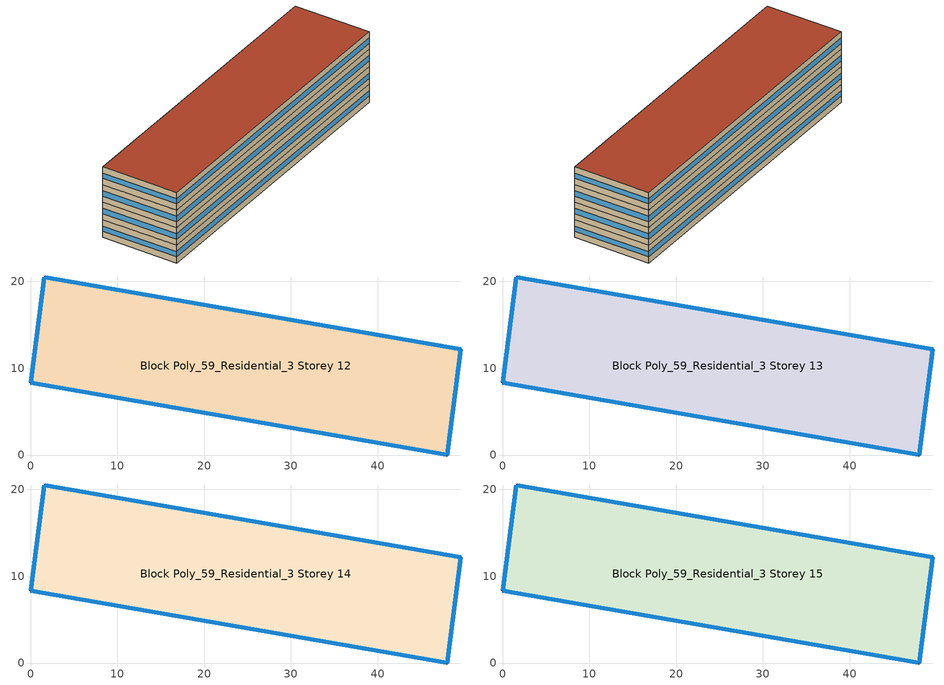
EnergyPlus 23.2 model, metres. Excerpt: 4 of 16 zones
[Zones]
Block Poly_59_Residential_3 Storey 12
 floor to Block Poly_59_Residential_3 Storey 11 (HSCWZ_Residential_1995_FloorSlab): 49.6,12.17 48,0 0,8.34 1.6,20.51 z36
 wall outside (HSCWZ_Residential_1995_ExtWall): 1.6,20.51 0,8.34 48,0 49.6,12.17 1.6,20.51 z36:39
 window (HSCWZ_Residential_1995_Win): 1.6,20.51 0,8.35 / 0.02,8.34 47.98,0 / 48,0.01 49.6,12.17 / 49.58,12.18 1.63,20.51 z37.05:37.95
Block Poly_59_Residential_3 Storey 13
 floor to Block Poly_59_Residential_3 Storey 12 (HSCWZ_Residential_1995_FloorSlab): 49.6,12.17 48,0 0,8.34 1.6,20.51 z39
 wall outside (HSCWZ_Residential_1995_ExtWall): 1.6,20.51 0,8.34 48,0 49.6,12.17 1.6,20.51 z39:42
 window (HSCWZ_Residential_1995_Win): 1.6,20.51 0,8.35 / 0.02,8.34 47.98,0 / 48,0.01 49.6,12.17 / 49.58,12.18 1.63,20.51 z40.05:40.95
Block Poly_59_Residential_3 Storey 14
 floor to Block Poly_59_Residential_3 Storey 13 (HSCWZ_Residential_1995_FloorSlab): 49.6,12.17 48,0 0,8.34 1.6,20.51 z42
 wall outside (HSCWZ_Residential_1995_ExtWall): 1.6,20.51 0,8.34 48,0 49.6,12.17 1.6,20.51 z42:45
 window (HSCWZ_Residential_1995_Win): 1.6,20.51 0,8.35 / 0.02,8.34 47.98,0 / 48,0.01 49.6,12.17 / 49.58,12.18 1.63,20.51 z43.05:43.95
Block Poly_59_Residential_3 Storey 15
 floor to Block Poly_59_Residential_3 Storey 14 (HSCWZ_Residential_1995_FloorSlab): 49.6,12.17 48,0 0,8.34 1.6,20.51 z45
 wall outside (HSCWZ_Residential_1995_ExtWall): 1.6,20.51 0,8.34 48,0 49.6,12.17 1.6,20.51 z45:48
 window (HSCWZ_Residential_1995_Win): 1.6,20.51 0,8.35 / 0.02,8.34 47.98,0 / 48,0.01 49.6,12.17 / 49.58,12.18 1.63,20.51 z46.05:46.95
 roof outside (HSCWZ_Residential_1995_Roof): 48,0 49.6,12.17 1.6,20.51 0,8.34 z48
[BUILDING]
shang4hai3shi4_Residential_3_2_10_1995: North Axis=0; Terrain=City; Loads Convergence Tolerance Value=0.04; Temperature Convergence Tolerance Value=0.4; Solar Distribution=FullExterior; Maximum Number of Warmup Days=25; Minimum Number of Warmup Days=1
[Material] Thermal Absorptance=0.9; Solar Absorptance=0.7; Visible Absorptance=0.7
Name | Roughness | Thickness | Conductivity | Density | Specific Heat
Concrete | MediumRough | 0.1 | 1.7 | 2240 | 900
Brick | MediumRough | 0.1 | 0.72 | 1920 | 840
Tile | Smooth | 0.02 | 1.3 | 2200 | 900
AsphaltFelt | Smooth | 0.01 | 0.2 | 960 | 1000
[MATERIAL] Roughness=Rough; Conductivity=0.04; Density=40; Specific Heat=1500; Thermal Absorptance=0.9; Solar Absorptance=0.7; Visible Absorptance=0.7
Name | Thickness
Insulation 0.011 | 0.011
Insulation 0.029 | 0.029
Insulation 0.044 | 0.044
[WindowMaterial:SimpleGlazingSystem]
HSCWZ_Residential_1995_Win_material: UFactor=4.725; Solar Heat Gain Coefficient=0.6875
[Construction]
HSCWZ_Residential_1995_FloorSlab: Tile, Concrete, Insulation 0.044, Concrete, Tile
HSCWZ_Residential_1995_Win: HSCWZ_Residential_1995_Win_material
[CONSTRUCTION]
HSCWZ_Residential_1995_Roof: AsphaltFelt, Concrete, Insulation 0.029
HSCWZ_Residential_1995_ExtWall: Brick, Concrete, Insulation 0.011
[ZONE] Type=1; Multiplier=1; Ceiling Height=autocalculate; Volume=autocalculate; Floor Area=autocalculate; Part of Total Floor Area=Yes
Block Poly_59_Residential_3 Storey 12; Block Poly_59_Residential_3 Storey 13; Block Poly_59_Residential_3 Storey 14; Block Poly_59_Residential_3 Storey 15
[PEOPLE] Number of People Schedule=People_Schedule; Number of People Calculation Method=Area/Person; Floor Area per Person=18; Fraction Radiant=0.3; Sensible Heat Fraction=autocalculate; Activity Level Schedule=CN_GenericActivityLevel; Carbon Dioxide Generation Rate=3.82e-08; Enable ASHRAE 55 Comfort Warnings=No; Mean Radiant Temperature Calculation Type=ZoneAveraged; Clothing Insulation Calculation Method=ClothingInsulationSchedule; Cold Stress Temperature Threshold=15.56; Heat Stress Temperature Threshold=30
Name | Zone or ZoneList or Space or SpaceList
People_Block Poly_59_Residential_3 Storey 12 | Block Poly_59_Residential_3 Storey 12
People_Block Poly_59_Residential_3 Storey 13 | Block Poly_59_Residential_3 Storey 13
People_Block Poly_59_Residential_3 Storey 14 | Block Poly_59_Residential_3 Storey 14
People_Block Poly_59_Residential_3 Storey 15 | Block Poly_59_Residential_3 Storey 15
[LIGHTS] Schedule=Lights_Schedule; Design Level Calculation Method=Watts/Area; Watts per Zone Floor Area=7; Return Air Fraction=0; Fraction Radiant=0; Fraction Visible=0; Fraction Replaceable=1; EndUse Subcategory=General; Return Air Fraction Calculated from Plenum Temperature=No; Return Air Fraction Function of Plenum Temperature Coefficient 1=0; Return Air Fraction Function of Plenum Temperature Coefficient 2=0
Name | Zone or ZoneList or Space or SpaceList
Lights_Block Poly_59_Residential_3 Storey 12 | Block Poly_59_Residential_3 Storey 12
Lights_Block Poly_59_Residential_3 Storey 13 | Block Poly_59_Residential_3 Storey 13
Lights_Block Poly_59_Residential_3 Storey 14 | Block Poly_59_Residential_3 Storey 14
Lights_Block Poly_59_Residential_3 Storey 15 | Block Poly_59_Residential_3 Storey 15
[ELECTRICEQUIPMENT] Schedule=ElectricEquipment_Schedule; Design Level Calculation Method=Watts/Area; Watts per Zone Floor Area=5.5; Fraction Latent=0; Fraction Radiant=0; Fraction Lost=0; EndUse Subcategory=General
Name | Zone or ZoneList or Space or SpaceList
ElectricEquipment_Block Poly_59_Residential_3 Storey 12 | Block Poly_59_Residential_3 Storey 12
ElectricEquipment_Block Poly_59_Residential_3 Storey 13 | Block Poly_59_Residential_3 Storey 13
ElectricEquipment_Block Poly_59_Residential_3 Storey 14 | Block Poly_59_Residential_3 Storey 14
ElectricEquipment_Block Poly_59_Residential_3 Storey 15 | Block Poly_59_Residential_3 Storey 15
[ZONEINFILTRATION:DESIGNFLOWRATE] Schedule=AirEx_ConditionedTime_Schedule; Design Flow Rate Calculation Method=AirChanges/Hour; Air Changes per Hour=1; Constant Term Coefficient=1; Temperature Term Coefficient=0; Velocity Term Coefficient=0; Velocity Squared Term Coefficient=0
Name | Zone or ZoneList or Space or SpaceList
Infil 13 | Block Poly_59_Residential_3 Storey 12
Infil 14 | Block Poly_59_Residential_3 Storey 13
Infil 15 | Block Poly_59_Residential_3 Storey 14
Infil 16 | Block Poly_59_Residential_3 Storey 15
[HVACTEMPLATE:ZONE:IDEALLOADSAIRSYSTEM] Template Thermostat=HVACTemp; System Availability Schedule=HVAC_ConditionedTime_Schedule; Maximum Heating Supply Air Temperature=50; Minimum Cooling Supply Air Temperature=13; Maximum Heating Supply Air Humidity Ratio=0.0156; Minimum Cooling Supply Air Humidity Ratio=0.0077; Heating Limit=NoLimit; Cooling Limit=NoLimit; Heating Availability Schedule=Heating_Period_Schedule; Cooling Availability Schedule=Cooling_Period_Schedule; Dehumidification Control Type=ConstantSensibleHeatRatio; Cooling Sensible Heat Ratio=0.7; Dehumidification Setpoint=60; Humidification Control Type=None; Humidification Setpoint=30; Outdoor Air Method=None; Outdoor Air Flow Rate per Person=0.00944; Outdoor Air Flow Rate per Zone Floor Area=0; Outdoor Air Flow Rate per Zone=0; Demand Controlled Ventilation Type=None; Outdoor Air Economizer Type=NoEconomizer; Heat Recovery Type=None; Sensible Heat Recovery Effectiveness=0.7; Latent Heat Recovery Effectiveness=0.65
Block Poly_59_Residential_3 Storey 12; Block Poly_59_Residential_3 Storey 13; Block Poly_59_Residential_3 Storey 14; Block Poly_59_Residential_3 Storey 15
[SCHEDULE:COMPACT]
People_Schedule: Through: 12/31, For: Weekdays, Until: 06:00, 0.98, Until: 07:00, 0.85, Until: 08:00, 0.65, Until: 17:00, 0.1, Until: 19:00, 0.75, Until: 22:00, 0.9, Until: 24:00, 0.95, For: AllOtherDays, Until: 09:00, 0.95, Until: 18:00, 0.6, Until: 24:00, 0.9
Lights_Schedule: Through: 12/31, For: AllDays, Until: 19:00, 0, Until: 24:00, 1
ElectricEquipment_Schedule: Through: 12/31, For: AllDays, Until: 12:00, 0.23, Until: 14:00, 0.69, Until: 20:00, 0.23, Until: 24:00, 1
Heating_Period_Schedule: Through: 04/15, For: AllDays, Until: 24:00, 1, Through: 11/01, For: AllDays, Until: 24:00, 0, Through: 12/31, For: AllDays, Until: 24:00, 1
Cooling_Period_Schedule: Through: 04/15, For: AllDays, Until: 24:00, 0, Through: 10/31, For: AllDays, Until: 24:00, 1, Through: 12/31, For: AllDays, Until: 24:00, 0
HVAC_ConditionedTime_Schedule: Through: 12/31, For: Weekdays, Until: 07:00, 1, Until: 19:00, 0, Until: 24:00, 1, For: AllOtherDays, Until: 24:00, 1
AirEx_ConditionedTime_Schedule: Through: 12/31, For: Weekdays, Until: 08:00, 0.5, Until: 17:00, 0, Until: 24:00, 0.5, For: AllOtherDays, Until: 24:00, 0.5
CN_GenericActivityLevel: Through: 12/31, For: Weekdays, Until: 08:00, 80, Until: 18:00, 120, Until: 24:00, 80, For: AllOtherDays, Until: 24:00, 80
